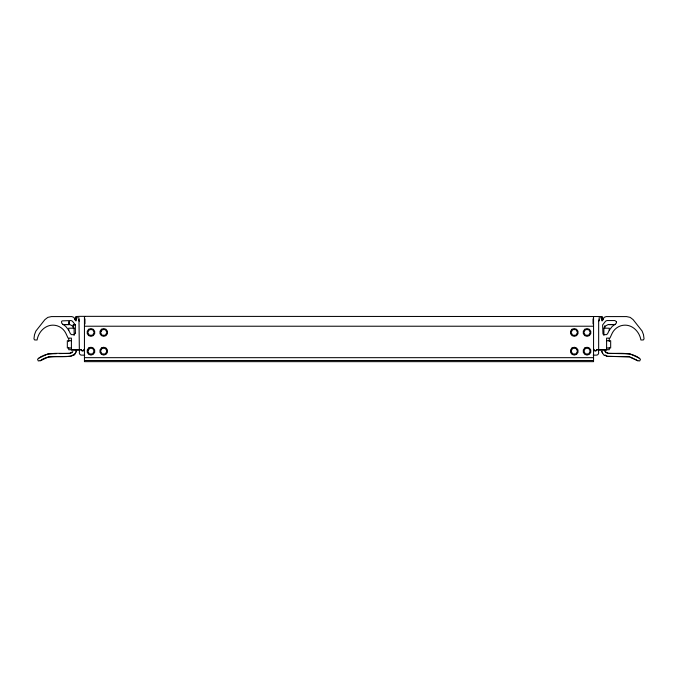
<?xml version="1.0" encoding="UTF-8"?>
<svg xmlns="http://www.w3.org/2000/svg" width="678" height="678" viewBox="0 0 678 678"><rect width="100%" height="100%" fill="white"/><g stroke="black" fill="none" stroke-linecap="round" stroke-linejoin="round"><path stroke-width="1.02" d="M604.725 327.966L604.725 325.855M76.436 317.804L76.19 320.787L75.521 320.787L73.927 317.397L71.826 316.584L51.418 316.584L47.824 317.38L44.901 319.618L35.9 331.025L34.51 334.686L33.951 338.881L34.646 339.966L37.078 339.992C38.705 330.711 47.214 322.855 57.079 325.762A14.475 14.475 0 0 1 65.876 333.356L68.08 338.127L71.402 338.127L71.402 350.034L79.343 350.034L78.97 317.804L76.436 317.804L75.826 319.914L75.038 319.406L75.767 316.533L79.818 316.346L602.234 316.533L602.962 319.406L602.174 319.914L601.564 317.804L599.03 317.804L599.301 320.287L598.657 320.889L598.657 350.034L606.598 350.034L606.598 338.127L609.92 338.127L612.124 333.356A14.475 14.475 0 0 1 620.921 325.762C630.786 322.855 639.295 330.711 640.922 339.992L643.354 339.966L644.049 338.881L643.49 334.686L642.1 331.025L633.099 319.618L630.176 317.38L626.582 316.584L606.174 316.584L604.073 317.397L602.479 320.787L601.81 320.787L601.564 317.804M69.029 324.576L69.046 321.567L69.029 324.576L62.757 324.559M604.522 327.821L604.92 326.33L608.005 324.618L615.2 324.584M76.317 350.551L75.368 353.594L70.605 356.348L48.697 356.865L40.765 360.603L38.256 360.933L37.553 359.204C46.324 351.28 58.944 353.865 69.783 353.357L72.851 351.585M84.445 349.255L83.267 350.797L82.046 350.882L80.996 349.806L79.521 349.984L79.343 352.865A2.271 2.271 0 0 0 81.606 355.136L84.767 355.136M78.97 319.558L78.597 320.567L79.343 321.118M76.326 351.509L74.317 355.001C63.418 359.323 50.07 352.891 40.197 360.755M84.445 349.178L83.589 350.653L82.08 350.746L81.318 349.619L79.343 349.619M94.208 351.136L92.589 348.322L89.352 348.331L87.733 351.128L89.352 353.941L92.589 353.933L94.208 351.128M87.733 351.136L89.352 348.331M100.488 332.415L102.107 329.61L105.344 329.61L106.971 332.432L105.344 335.237L102.107 335.237L100.488 332.415L102.107 329.618M100.488 351.136L102.107 348.322L105.344 348.322L106.971 351.136M106.971 351.128L105.344 353.941L102.107 353.941L100.488 351.128M571.054 351.136L572.673 348.322L575.91 348.322L577.537 351.136M577.537 351.128L575.91 353.941L572.673 353.941L571.054 351.128M583.809 351.136L585.428 348.322L588.673 348.322L590.292 351.136M590.292 351.128L588.673 353.941L585.428 353.941L583.809 351.128M84.784 316.533L85.326 316.584M592.674 316.584L593.216 316.533M598.657 321.118L599.403 320.567L599.03 319.558M42.299 356.543L39.061 357.959M43.197 356.111L47.985 353.865L56.41 353.662M72.249 352.543L70.105 353.323L59.571 353.585M608.971 324.576L614.192 324.559M73.275 327.966L73.275 324.804L74.885 324.804M73.275 324.804L75.529 324.796M84.445 326.22L593.555 326.22M74.563 328.203L68.741 328.203L68.741 330.254M603.437 328.203L609.259 328.203L609.259 330.254M71.402 340.729L67.325 340.729L67.325 347.992L71.402 347.992M606.598 340.729L610.675 340.729L610.675 347.992L606.598 347.992M598.657 349.619L596.682 349.619L595.92 350.746L594.411 350.653L593.555 349.178M79.343 349.746L68.741 349.746L68.741 347.695M598.657 349.746L609.259 349.746L609.259 347.695M593.233 355.136L596.394 355.136A2.271 2.271 0 0 0 598.657 352.865L598.479 349.984L597.004 349.806L595.954 350.882L594.733 350.797L593.555 349.255M84.445 357.67L593.555 357.67M84.445 360.518L593.555 360.518M63.825 324.584L69.995 324.618L73.08 326.33L73.478 327.821M629.498 356.696L607.395 356.348L603.683 355.001L601.674 351.509M605.013 354.967L607.395 356.348L629.303 356.865L637.803 360.755L639.744 360.933L640.447 359.204C631.676 351.28 619.056 353.865 608.217 353.357L605.149 351.585M638.939 357.959L630.015 353.865L607.895 353.323L605.751 352.543L604.691 350.696M630.396 357.103L633.981 358.764M634.879 359.179L637.803 360.755M601.92 351.314L602.632 353.594M609.259 338.466L609.259 341.543M603.903 328.203L603.903 335.381M593.555 316.584L593.555 361.654L84.445 361.654L84.445 316.584M593.038 318.846L593.038 323.948M84.962 318.846L84.962 323.948M74.097 328.203L74.097 335.381M68.741 338.466L68.741 341.543M616.531 321.804L616.175 323.364L612.175 326.508L609.369 330.067L607.564 333.746L606.496 334.644L603.801 334.644L602.954 334.025L602.632 324.931L605.624 321.16L606.929 320.55L614.887 320.55L616.531 321.804M75.368 333.025L74.199 334.644L71.504 334.644L70.436 333.746L68.631 330.067L65.825 326.508L61.825 323.364L61.469 321.804L62.079 320.897L71.071 320.55L72.377 321.16L75.368 324.931L75.368 333.025M89.352 329.61L87.733 332.432L89.352 335.237L92.589 335.22L94.208 332.415L92.589 329.61L89.352 329.618M572.673 329.61L571.054 332.432L572.673 335.237L575.91 335.22L577.537 332.415L575.91 329.61L572.673 329.618M585.428 329.61L583.809 332.432L585.428 335.237L588.673 335.22L590.292 332.415L588.673 329.61L585.428 329.618M88.657 329.288L87.242 331.245L87.242 333.661L88.657 335.618L90.962 336.364L93.259 335.618L94.683 333.661L94.683 331.245L93.259 329.288L90.962 328.542L88.657 329.288M101.412 329.288L99.997 331.245L99.997 333.661L101.412 335.618L103.717 336.364L106.014 335.618L107.438 333.661L107.438 331.245L106.014 329.288L103.717 328.542L101.412 329.288M88.657 348L87.242 349.958L87.242 352.374L88.657 354.331L90.962 355.077L93.259 354.331L94.683 352.374L94.683 349.958L93.259 348L90.962 347.255L88.657 348M101.412 348L99.997 349.958L99.997 352.374L101.412 354.331L103.717 355.077L106.014 354.331L107.438 352.374L107.438 349.958L106.014 348L103.717 347.255L101.412 348M571.978 329.288L570.562 331.245L570.562 333.661L571.978 335.618L574.283 336.364L576.58 335.618L578.003 333.661L578.003 331.245L576.58 329.288L574.283 328.542L571.978 329.288M584.741 329.288L583.317 331.245L583.317 333.661L584.741 335.618L587.038 336.364L589.335 335.618L590.758 333.661L590.758 331.245L589.335 329.288L587.038 328.542L584.741 329.288M571.978 348L570.562 349.958L570.562 352.374L571.978 354.331L574.283 355.077L576.58 354.331L578.003 352.374L578.003 349.958L576.58 348L574.283 347.255L571.978 348M584.741 348L583.317 349.958L583.317 352.374L584.741 354.331L587.038 355.077L589.335 354.331L590.758 352.374L590.758 349.958L589.335 348L587.038 347.255L584.741 348"/></g></svg>
